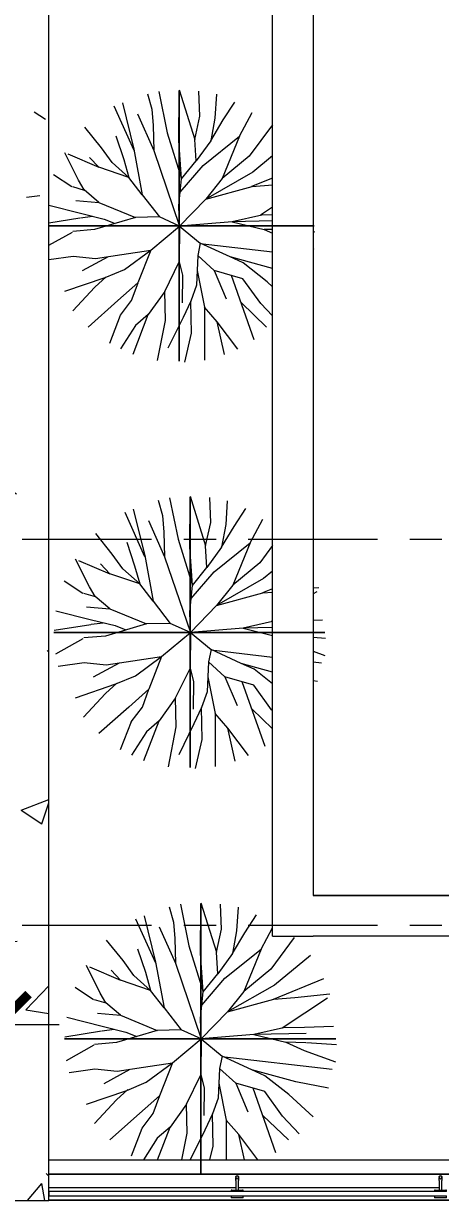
# Model space of a CAD drawing. Header units: millimetres. Extents: x -20144 to 117103, y -11426 to 48263.
# Drawn here: x 76700 to 78750, y 23597 to 29389 of the extents above; entities that cross this region are included whole.
import ezdxf

# ---------------------------------------------------------------- set-up
doc = ezdxf.new("R2010")
doc.units = ezdxf.units.MM
doc.linetypes.add('Grid Line', pattern=[22.225, 12.7, -3.175, 3.175, -3.175])
for name, color, linetype, lineweight in [('DIM', 1, 'Continuous', 5), ('HATCH-TUONG', 152, 'Continuous', 9), ('L-SITE', 91, 'Continuous', 5), ('NET THAY 1', 41, 'Continuous', 5), ('NET-CAT', 3, 'Continuous', 9), ('NET-THAY', 2, 'Continuous', 15), ('TRUC', 225, 'Continuous', 5)]:
    doc.layers.add(name, color=color, linetype=linetype, lineweight=lineweight)
doc.styles.add('TA1', font='arial.ttf')
doc.dimstyles.new('D_200_KTx2', dxfattribs={"dimtxt": 400, "dimasz": 300, "dimexe": 300, "dimexo": 300, "dimgap": 160, "dimtad": 1, "dimdec": 0, "dimzin": 9, "dimtxsty": 'TA1', "dimblk": 'ARCHTICK', "dimcen": 1, "dimdle": 300, "dimclrd": 256, "dimclre": 256, "dimclrt": 7, "dimadec": 0, "dimazin": 0, "dimtfac": 1, "dimtdec": 0, "dimtix": 1, "dimtmove": 1, "dimatfit": 3, "dimldrblk": 'ARCHTICK', "dimfxl": 1, "dimtolj": 1, "dimtzin": 0, "dimlwd": -1, "dimlwe": -1, "dimarcsym": 0})

# ---------------------------------------------------------------- blocks, each defined once
blk = doc.blocks.new('_ArchTick')
at = {"color": 0, "const_width": 0.15}
blk.add_lwpolyline([(-0.5, -0.5), (0.5, 0.5)], dxfattribs=at)
blk = doc.blocks.new('*D629')
at = {"layer": 'Defpoints', "color": 0, "transparency": 16777216}
for p in [(75425.7, 25305), (76575.4, 25305), (76575.4, 24462.8)]:
    blk.add_point(p, dxfattribs=at)
at = {"layer": 'DIM', "transparency": 16777216}
for p, q in [((75425.7, 25005), (75425.7, 24162.8)), ((76575.4, 25005), (76575.4, 24162.8)), ((75425.7, 24462.8), (75125.7, 24462.8)), ((75425.7, 24462.8), (76575.4, 24462.8)), ((76575.4, 24462.8), (76875.4, 24462.8))]:
    blk.add_line(p, q, dxfattribs=at)
at = {"layer": 'DIM', "transparency": 16777216, "xscale": 300, "yscale": 300, "zscale": 300}
blk.add_blockref('_ArchTick', (75425.7, 24462.8), dxfattribs=at)
at = {"layer": 'DIM', "transparency": 16777216, "xscale": 300, "yscale": 300, "zscale": 300, "rotation": 180}
blk.add_blockref('_ArchTick', (76575.4, 24462.8), dxfattribs=at)
at = {"layer": 'DIM', "color": 7, "transparency": 16777216, "insert": (76000.5, 24827), "char_height": 400, "attachment_point": 5, "style": 'TA1'}
blk.add_mtext('\\A1;1150', dxfattribs=at)
blk = doc.blocks.new('Railing - Railing-541580-MẶT BẰNG TẦNG 23')
at = {"layer": 'NET THAY 1'}
for p, q in [((22750.5, 23726.9), (5825.3, 23726.9)), ((5825.3, 23726.9), (22750.5, 23726.9)), ((6743.8, 23659.9), (5825.3, 23659.9)), ((7743.8, 23659.9), (6757.1, 23659.9)), ((5825.3, 23599.9), (22750.5, 23599.9))]:
    blk.add_line(p, q, dxfattribs=at)
blk = doc.blocks.new('Top Rail Type - Top Rail_Internal_-541583-MẶT BẰNG TẦNG 23')
at = {"layer": 'NET THAY 1'}
for p, q in [((6724.5, 23640.7), (5825.3, 23640.7)), ((5825.3, 23640.7), (5825.3, 23619.2)), ((7724.5, 23640.7), (6776.5, 23640.7)), ((5825.3, 23619.2), (6721.5, 23619.2)), ((6779.5, 23619.2), (7721.5, 23619.2))]:
    blk.add_line(p, q, dxfattribs=at)
blk = doc.blocks.new('ALB-RAILING 32 - ALB-BALUSTER-V86-MẶT BẰNG TẦNG 23')
at = {"layer": 'NET THAY 1'}
for p, q in [((-30, 101.1), (-30, 91.9)), ((-30, 101.1), (30, 101.1)), ((-29, 101.1), (-30, 101.1)), ((-30, 91.9), (-29, 91.9)), ((30, 91.9), (-30, 91.9)), ((-30, 70.4), (-30, 63.2)), ((-30, 70.4), (30, 70.4)), ((-29, 70.4), (-30, 70.4)), ((-30, 63.2), (-26, 63.2)), ((30, 63.2), (-30, 63.2)), ((-7, 63.2), (-7, 15)), ((7, 15), (7, 63.2)), ((26, 63.2), (30, 63.2)), ((30, 101.1), (29, 101.1)), ((29, 91.9), (30, 91.9)), ((30, 70.4), (29, 70.4)), ((30, 91.9), (30, 101.1)), ((30, 63.2), (30, 70.4))]:
    blk.add_line(p, q, dxfattribs=at)
at = {"layer": 'NET THAY 1', "flags": 128}
for points in [[(-7, 1.4), (-7, 1.7), (-7, 2), (-7, 2.3), (-7, 2.6), (-7, 3), (-7, 3.3), (-7, 3.7), (-7, 4.1), (-7, 4.5), (-7, 5), (-7, 5.4), (-7, 5.9), (-7, 6.4), (-7, 6.9), (-7, 7.4), (-7, 7.9), (-7, 8.5), (-7, 9), (-7, 9.6), (-7, 10.1), (-7, 10.7), (-7, 11.3), (-7, 11.9), (-7, 12.5), (-7, 13), (-7, 13.6), (-7, 14.2), (-7, 14.8), (-7, 15)], [(7, 0), (7, -0.3), (7, -0.6), (6.9, -0.8), (6.9, -1.1), (6.9, -1.4), (6.8, -1.7)], [(7, 15), (7, 14.4), (7, 13.8), (7, 13.2), (7, 12.6), (7, 12), (7, 11.4), (7, 10.9), (7, 10.3), (7, 9.7), (7, 9.2), (7, 8.6), (7, 8.1), (7, 7.5), (7, 7), (7, 6.5), (7, 6), (7, 5.6), (7, 5.1), (7, 4.7), (7, 4.2), (7, 3.8), (7, 3.4), (7, 3.1), (7, 2.7)], [(-3, -6.3), (-3.2, -6.2), (-3.5, -6.1), (-3.7, -5.9), (-4, -5.8), (-4.2, -5.6), (-4.4, -5.4), (-4.6, -5.3), (-4.8, -5.1), (-5, -4.9), (-5.2, -4.7), (-5.4, -4.5), (-5.6, -4.2), (-5.7, -4), (-5.9, -3.8), (-6, -3.5), (-6.2, -3.3), (-6.3, -3), (-6.4, -2.8), (-6.5, -2.5), (-6.6, -2.3), (-6.7, -2), (-6.8, -1.7), (-6.8, -1.5), (-6.9, -1.2)], [(0, -7), (-0.3, -7), (-0.6, -7), (-0.8, -6.9), (-1.1, -6.9), (-1.4, -6.9), (-1.7, -6.8)], [(6.6, -2.5), (6.4, -2.7), (6.3, -3), (6.2, -3.2), (6.1, -3.5), (5.9, -3.7), (5.8, -4), (5.6, -4.2), (5.4, -4.4), (5.3, -4.6), (5.1, -4.8), (4.9, -5), (4.7, -5.2), (4.5, -5.4), (4.2, -5.6), (4, -5.7), (3.8, -5.9), (3.5, -6), (3.3, -6.2), (3, -6.3), (2.8, -6.4), (2.5, -6.5), (2.3, -6.6), (2, -6.7), (1.7, -6.8), (1.5, -6.8), (1.2, -6.9), (0.9, -6.9), (0.6, -7), (0.4, -7), (0.1, -7), (0, -7)]]:
    blk.add_lwpolyline(points, dxfattribs=at)
at = {"layer": 'NET THAY 1'}
for start, end in [(90, 270), (270, 90)]:
    blk.add_arc((0, 0), 7, start, end, dxfattribs=at)
blk = doc.blocks.new('CAY XANH 1 - new block_dwg_110_植栽_中_高木 - 落葉1_φ4000_H5500-1445069-IDEA-4th Storey - Detail-V109-MẶT BẰNG TẦNG 23')
at = {"layer": 'L-SITE'}
for p, q in [((-667, 1111), (-958, 1760)), ((879, 1317), (625, 696)), ((1796, 880), (1057, 580)), ((-1850, 759), (-1578, 578)), ((-1570, 578), (-1398, 529)), ((1855, 599), (1188, 159)), ((-2000, 33), (-1462, 119)), ((-1453, 121), (-1278, 144)), ((-1975, -315), (-1571, -88)), ((1984, -88), (1545, -58)), ((1923, -449), (303, -262)), ((-1423, -653), (-1041, -445)), ((1097, -1672), (762, -724)), ((1278, -1483), (902, -1122)), ((-1024, -1718), (-864, -1308)), ((829, -1775), (552, -1405))]:
    blk.add_line(p, q, dxfattribs=at)
at = {"layer": 'L-SITE', "flags": 128}
for points in [[(-472, 1941), (-408, 1715), (-389, 1474), (-379, 1110)], [(-306, 1976), (-181, 1368), (30, 691), (242, 956)], [(-5, 2000), (224, 1272), (298, 1613), (285, 1980)], [(541, 1934), (518, 1586), (459, 1252), (641, 1557), (813, 1820)], [(-838, 1808), (-670, 1129), (-546, 458), (-743, 713), (-989, 932), (-1147, 1149), (-1389, 1451)], [(-615, 1645), (-379, 1110), (0, 0), (-295, 133)], [(1939, 182), (1516, 167), (1206, 162), (773, 64), (0, 0), (-10, 303), (30, 691), (-10, 1257), (-10, 1592)], [(10, 497), (348, 890), (879, 1317), (1048, 1633)], [(1364, 1487), (1021, 1024), (625, 696), (384, 396), (0, 0), (305, -251), (268, -432)], [(-934, 1324), (-819, 978), (-743, 713), (-1182, 862)], [(459, 1252), (242, 956), (224, 1272)], [(1602, 1227), (1074, 790), (384, 396), (1064, 582), (1374, 607), (1887, 662)], [(-1522, 376), (-1182, 348), (-1399, 530), (-1482, 672), (-1685, 1077)], [(-1640, 1059), (-1182, 862), (-1319, 1008)], [(-1182, 348), (-645, 125), (-1245, -52), (-1564, -80)], [(-546, 458), (-295, 133), (-645, 125)], [(-1974, 319), (-1451, 187), (-1104, 101), (-945, 37)], [(-1683, -957), (-1092, -755), (-807, -637), (-423, -352), (0, 0), (-5, -527)], [(1538, 78), (773, 64), (1241, -50)], [(1534, -57), (1241, -50), (1512, -168), (1971, -338)], [(1865, -721), (1389, -632), (743, -453), (305, -251)], [(-1938, -494), (-1560, -440), (-1235, -475), (-846, -416), (-423, -352), (-610, -834), (-905, -1095), (-1342, -1483)], [(508, -651), (268, -432), (248, -870), (165, -1101)], [(1640, -1145), (1284, -817), (935, -541), (743, -453)], [(-217, -960), (-5, -527), (44, -720), (39, -1126)], [(258, -651), (365, -1191), (365, -1775)], [(1438, -1391), (1191, -1135), (931, -773), (508, -651), (685, -1070)], [(-1567, -1243), (-1244, -895), (-1077, -745)], [(-867, -1310), (-703, -1095), (-608, -832)], [(-283, -1775), (-207, -1385), (-217, -960), (-458, -1297)], [(128, -1775), (175, -1573), (165, -1101), (52, -1342), (-160, -1775)], [(634, -1775), (552, -1405), (365, -1191)], [(-642, -1775), (-458, -1297), (-645, -1459), (-848, -1775)]]:
    blk.add_lwpolyline(points, dxfattribs=at)
blk = doc.blocks.new('CAY XANH 1 - new block_dwg-V110-MẶT BẰNG TẦNG 23')
at = {"xscale": 0.5, "yscale": 0.5, "zscale": 0.5}
blk.add_blockref('CAY XANH 1 - new block_dwg_110_植栽_中_高木 - 落葉1_φ4000_H5500-1445069-IDEA-4th Storey - Detail-V109-MẶT BẰNG TẦNG 23', (-494873.7, 495980.5), dxfattribs=at)
blk = doc.blocks.new('CAY XANH 1 - CAY XANH_dwg-714093-MẶT BẰNG TẦNG 23')
at = {"layer": 'L-SITE'}
for p, q in [((28746.5, 0), (28733, 0)), ((28788.3, 0), (28770.7, 0)), ((28931.4, 0), (28921.9, 0)), ((29155.3, 0), (29164.1, 0))]:
    blk.add_line(p, q, dxfattribs=at)
at = {"layer": 'L-SITE', "flags": 128}
for points in [[(28694.1, 0), (28684.6, 0), (28661.3, 0), (28659.4, 0), (28644, 0), (28634.5, 0), (28611.2, 0), (28603.7, 0), (28594.2, 0), (28603.7, 0), (28609.6, 0), (28592.2, 0), (28570.9, 0), (28578.4, 0), (28603.7, 0), (28662, 0), (28642.6, 0), (28600.1, 0), (28579.1, 0), (28609.9, 0), (28604, 0), (28575.2, 0), (28563.7, 0), (28584.7, 0), (28609.9, 0), (28613.8, 0), (28600.1, 0), (28611.8, 0), (28638.7, 0), (28677.6, 0), (28708.4, 0), (28713.9, 0), (28725.7, 0), (28715.9, 0), (28712.3, 0), (28702.5, 0), (28691, 0), (28706.4, 0), (28731.3, 0), (28735.2, 0), (28750.6, 0), (28756.5, 0), (28781.4, 0), (28806.3, 0), (28821.7, 0), (28833.5, 0), (28837.1, 0), (28862.3, 0), (28883.3, 0), (28898.7, 0), (28916, 0), (28931.4, 0)], [(28647.5, 0), (28660.7, 0), (28678.3, 0), (28673.9, 0), (28669.5, 0), (28647.5, 0)], [(29039.2, 0), (29014.3, 0), (28989.4, 0), (28974, 0), (28975.7, 0), (28958.6, 0), (28943.2, 0), (28925.9, 0), (28918, 0), (28931.4, 0), (28920, 0), (28895.1, 0), (28877.7, 0), (28821.5, 0), (28814, 0), (28794.6, 0), (28769.7, 0), (28707.5, 0), (28715.4, 0), (28722.9, 0), (28717.3, 0), (28707.5, 0), (28702, 0), (28694.1, 0)], [(28752.4, 0), (28737, 0), (28715.7, 0)], [(28715.7, 0), (28725.2, 0), (28721.6, 0), (28735, 0), (28740.6, 0), (28746.5, 0), (28765.8, 0), (28752.4, 0)], [(28733, 0), (28738.9, 0), (28756, 0), (28765.8, 0), (28771.4, 0), (28775.3, 0), (28781.2, 0), (28788.7, 0), (28792.7, 0), (28732.7, 0)], [(28732.7, 0), (28740.3, 0), (28815.9, 0), (28825.4, 0), (28881.6, 0), (28895.1, 0), (28898.7, 0), (28889.2, 0), (28895.1, 0), (28904.6, 0), (28921.9, 0), (28927.8, 0)], [(28763.8, 0), (28748.4, 0), (28746.5, 0)], [(28785.1, 0), (28788.7, 0), (28790.7, 0), (28785.1, 0), (28763.8, 0)], [(28770.7, 0), (28768.5, 0), (28779.5, 0), (28788.3, 0)], [(28817.6, 0), (28796.6, 0), (28785.1, 0)], [(28921.9, 0), (28908.5, 0), (28910.5, 0), (28893.1, 0), (28898.7, 0), (28893.1, 0), (28867.9, 0), (28812, 0)], [(28812, 0), (28823.5, 0), (28817.6, 0)], [(28927.8, 0), (28939.3, 0), (28941.3, 0), (28946.8, 0), (28956.7, 0), (28933.4, 0), (28921.9, 0), (28931.4, 0), (28946.8, 0), (28962.2, 0), (28970.1, 0), (28981.6, 0), (28995, 0)], [(29091.3, 0), (29110.6, 0), (29116.2, 0), (29106.7, 0), (29089.3, 0), (29081.8, 0), (29072, 0), (29058.5, 0), (29037.2, 0), (29033.6, 0), (29018.2, 0), (29008.4, 0), (29002.8, 0), (28997, 0), (28983.5, 0), (28966.2, 0), (28958.6, 0), (28956.7, 0), (28939.3, 0), (28921.9, 0)], [(28921.9, 0), (28931.4, 0), (28933.4, 0), (28943.2, 0), (28956.7, 0), (28954.7, 0), (28958.6, 0), (28975.7, 0), (28981.6, 0), (28987.5, 0), (29004.8, 0), (29037.2, 0), (29047.1, 0), (29053, 0), (29041.2, 0), (29043.1, 0), (29051, 0), (29068.4, 0)], [(28995, 0), (29010.4, 0), (29025.8, 0), (29020.2, 0), (29006.5, 0)], [(29006.5, 0), (29025.8, 0), (29029.7, 0), (29018.2, 0), (29025.8, 0), (29045.1, 0), (29053, 0), (29062.5, 0), (29070, 0), (29083.8, 0), (29108.7, 0), (29114.5, 0)], [(29312.7, 0), (29293.4, 0), (29302.9, 0), (29316.3, 0), (29320.3, 0), (29302.9, 0), (29285.5, 0), (29262.6, 0), (29270.1, 0), (29304.9, 0), (29312.7, 0), (29304.9, 0), (29297.3, 0), (29281.9, 0), (29327.3, 0), (29348.6, 0), (29330.1, 0), (29343.5, 0), (29390.9, 0), (29381.4, 0), (29362, 0), (29366, 0), (29373.5, 0), (29352.5, 0), (29344.7, 0), (29331.2, 0), (29311.9, 0), (29298.5, 0), (29229.9, 0), (29212.5, 0), (29205, 0), (29176.1, 0), (29168.3, 0), (29150.9, 0), (29145.3, 0), (29160.7, 0), (29174.2, 0), (29170.2, 0), (29152.9, 0), (29145.3, 0), (29102.8, 0), (29106.7, 0), (29070, 0), (29043.1, 0), (29037.2, 0)], [(29037.2, 0), (29058.5, 0), (29072, 0), (29087.4, 0), (29099.2, 0), (29089.3, 0), (29075.9, 0), (29068.4, 0), (29104.7, 0), (29116.2, 0)], [(29116.2, 0), (29091.3, 0), (29083.8, 0), (29070, 0), (29049, 0), (29039.2, 0)], [(29068.4, 0), (29056.6, 0), (29060.5, 0), (29112.3, 0), (29147, 0), (29158.4, 0), (29135.5, 0), (29131.6, 0), (29147, 0), (29162.4, 0), (29169.9, 0), (29187.3, 0), (29195.1, 0), (29222, 0), (29233.5, 0), (29256.7, 0), (29210.9, 0), (29220.4, 0), (29208.6, 0), (29224, 0), (29237.7, 0), (29247.2, 0), (29260.6, 0), (29268.5, 0), (29283.9, 0), (29299.3, 0), (29312.7, 0)], [(29114.5, 0), (29100.8, 0), (29091.3, 0)], [(29160.7, 0), (29147, 0), (29133.5, 0), (29139.4, 0), (29162.4, 0), (29170.2, 0), (29154.8, 0)], [(29164.1, 0), (29172.9, 0), (29179.5, 0), (29192.7, 0), (29186.1, 0), (29150.9, 0), (29144.3, 0), (29137.8, 0), (29144.3, 0), (29155.3, 0)], [(29154.8, 0), (29162.4, 0), (29181.7, 0), (29191.5, 0), (29185.6, 0), (29212.5, 0), (29224, 0), (29205, 0), (29199.1, 0), (29177.8, 0), (29179.7, 0)], [(29179.7, 0), (29174.2, 0), (29160.7, 0)], [(29221.3, 0), (29199.3, 0), (29186.1, 0), (29199.3, 0)], [(29199.3, 0), (29210.3, 0), (29230.1, 0), (29241.1, 0), (29283.4, 0), (29301, 0), (29296.6, 0), (29238.9, 0), (29241.1, 0), (29225.7, 0), (29221.3, 0)]]:
    blk.add_lwpolyline(points, dxfattribs=at)
for points in [[(28645.7, 0), (28641.3, 0), (28706.9, 0), (28676.5, 0), (28672.1, 0), (28685.3, 0), (28676.5, 0)], [(28690.8, 0), (28669.5, 0), (28662, 0), (28675.4, 0), (28681, 0), (28698.3, 0), (28700.3, 0)], [(28737.7, 0), (28750.9, 0), (28759.7, 0), (28755.3, 0), (28737.7, 0), (28711.3, 0), (28700.3, 0), (28698.1, 0), (28715.7, 0), (28717.9, 0), (28722.3, 0), (28739.9, 0)], [(28785.9, 0), (28783.7, 0), (28768.3, 0), (28757.3, 0), (28752.9, 0), (28748.5, 0), (28768.3, 0), (28777.1, 0)], [(28904.6, 0), (28915.6, 0), (28871.6, 0), (28805.9, 0), (28810.3, 0), (28803.7, 0), (28873.8, 0), (28882.6, 0)], [(28871.6, 0), (28858.4, 0), (28851.8, 0), (28862.8, 0)], [(28898, 0), (28909, 0), (28928.8, 0), (28931, 0), (28935.4, 0), (28942, 0), (28931, 0), (28909, 0), (28880.4, 0)], [(28926.6, 0), (28942, 0), (28957.4, 0), (28950.8, 0), (28975, 0), (28957.4, 0), (28948.6, 0), (28915.6, 0)], [(28970.6, 0), (28975, 0), (28957.4, 0), (28942, 0), (28955.2, 0), (28950.8, 0)], [(29036.6, 0), (29043.2, 0), (29045.4, 0), (29025.6, 0), (29023.4, 0)], [(29118, 0), (29115.8, 0), (29135.6, 0), (29140, 0), (29129, 0)], [(29157.5, 0), (29161.9, 0), (29190.5, 0), (29194.9, 0), (29192.7, 0), (29205.9, 0), (29225.7, 0), (29219.1, 0), (29205.9, 0), (29203.7, 0), (29192.7, 0), (29164.1, 0)], [(29287, 0), (29239.4, 0), (29231.8, 0), (29294.6, 0), (29300.5, 0), (29319.8, 0), (29304.4, 0)]]:
    blk.add_lwpolyline(points, close=True, dxfattribs=at)
blk = doc.blocks.new('CAY XANH 1 - CAY XANH_dwg-714092-MẶT BẰNG TẦNG 23')
at = {"layer": 'L-SITE'}
for p, q in [((0, -28746.5), (0, -28733)), ((0, -28788.3), (0, -28770.7)), ((0, -28931.4), (0, -28921.9)), ((0, -29155.3), (0, -29164.1))]:
    blk.add_line(p, q, dxfattribs=at)
at = {"layer": 'L-SITE', "flags": 128}
for points in [[(0, -28694.1), (0, -28684.6), (0, -28661.3), (0, -28659.4), (0, -28644), (0, -28634.5), (0, -28611.2), (0, -28603.7), (0, -28594.2), (0, -28603.7), (0, -28609.6), (0, -28592.2), (0, -28570.9), (0, -28578.4), (0, -28603.7), (0, -28662), (0, -28642.6), (0, -28600.1), (0, -28579.1), (0, -28609.9), (0, -28604), (0, -28575.2), (0, -28563.7), (0, -28584.7), (0, -28609.9), (0, -28613.8), (0, -28600.1), (0, -28611.8), (0, -28638.7), (0, -28677.6), (0, -28708.4), (0, -28713.9), (0, -28725.7), (0, -28715.9), (0, -28712.3), (0, -28702.5), (0, -28691), (0, -28706.4), (0, -28731.3), (0, -28735.2), (0, -28750.6), (0, -28756.5), (0, -28781.4), (0, -28806.3), (0, -28821.7), (0, -28833.5), (0, -28837.1), (0, -28862.3), (0, -28883.3), (0, -28898.7), (0, -28916), (0, -28931.4)], [(0, -28647.5), (0, -28660.7), (0, -28678.3), (0, -28673.9), (0, -28669.5), (0, -28647.5)], [(0, -29039.2), (0, -29014.3), (0, -28989.4), (0, -28974), (0, -28975.7), (0, -28958.6), (0, -28943.2), (0, -28925.9), (0, -28918), (0, -28931.4), (0, -28920), (0, -28895.1), (0, -28877.7), (0, -28821.5), (0, -28814), (0, -28794.6), (0, -28769.7), (0, -28707.5), (0, -28715.4), (0, -28722.9), (0, -28717.3), (0, -28707.5), (0, -28702), (0, -28694.1)], [(0, -28752.4), (0, -28737), (0, -28715.7)], [(0, -28715.7), (0, -28725.2), (0, -28721.6), (0, -28735), (0, -28740.6), (0, -28746.5), (0, -28765.8), (0, -28752.4)], [(0, -28733), (0, -28738.9), (0, -28756), (0, -28765.8), (0, -28771.4), (0, -28775.3), (0, -28781.2), (0, -28788.7), (0, -28792.7), (0, -28732.7)], [(0, -28732.7), (0, -28740.3), (0, -28815.9), (0, -28825.4), (0, -28881.6), (0, -28895.1), (0, -28898.7), (0, -28889.2), (0, -28895.1), (0, -28904.6), (0, -28921.9), (0, -28927.8)], [(0, -28763.8), (0, -28748.4), (0, -28746.5)], [(0, -28785.1), (0, -28788.7), (0, -28790.7), (0, -28785.1), (0, -28763.8)], [(0, -28770.7), (0, -28768.5), (0, -28779.5), (0, -28788.3)], [(0, -28817.6), (0, -28796.6), (0, -28785.1)], [(0, -28921.9), (0, -28908.5), (0, -28910.5), (0, -28893.1), (0, -28898.7), (0, -28893.1), (0, -28867.9), (0, -28812)], [(0, -28812), (0, -28823.5), (0, -28817.6)], [(0, -28927.8), (0, -28939.3), (0, -28941.3), (0, -28946.8), (0, -28956.7), (0, -28933.4), (0, -28921.9), (0, -28931.4), (0, -28946.8), (0, -28962.2), (0, -28970.1), (0, -28981.6), (0, -28995)], [(0, -29091.3), (0, -29110.6), (0, -29116.2), (0, -29106.7), (0, -29089.3), (0, -29081.8), (0, -29072), (0, -29058.5), (0, -29037.2), (0, -29033.6), (0, -29018.2), (0, -29008.4), (0, -29002.8), (0, -28997), (0, -28983.5), (0, -28966.2), (0, -28958.6), (0, -28956.7), (0, -28939.3), (0, -28921.9)], [(0, -28921.9), (0, -28931.4), (0, -28933.4), (0, -28943.2), (0, -28956.7), (0, -28954.7), (0, -28958.6), (0, -28975.7), (0, -28981.6), (0, -28987.5), (0, -29004.8), (0, -29037.2), (0, -29047.1), (0, -29053), (0, -29041.2), (0, -29043.1), (0, -29051), (0, -29068.4)], [(0, -28995), (0, -29010.4), (0, -29025.8), (0, -29020.2), (0, -29006.5)], [(0, -29006.5), (0, -29025.8), (0, -29029.7), (0, -29018.2), (0, -29025.8), (0, -29045.1), (0, -29053), (0, -29062.5), (0, -29070), (0, -29083.8), (0, -29108.7), (0, -29114.5)], [(0, -29312.7), (0, -29293.4), (0, -29302.9), (0, -29316.3), (0, -29320.3), (0, -29302.9), (0, -29285.5), (0, -29262.6), (0, -29270.1), (0, -29304.9), (0, -29312.7), (0, -29304.9), (0, -29297.3), (0, -29281.9), (0, -29327.3), (0, -29348.6), (0, -29330.1), (0, -29343.5), (0, -29390.9), (0, -29381.4), (0, -29362), (0, -29366), (0, -29373.5), (0, -29352.5), (0, -29344.7), (0, -29331.2), (0, -29311.9), (0, -29298.5), (0, -29229.9), (0, -29212.5), (0, -29205), (0, -29176.1), (0, -29168.3), (0, -29150.9), (0, -29145.3), (0, -29160.7), (0, -29174.2), (0, -29170.2), (0, -29152.9), (0, -29145.3), (0, -29102.8), (0, -29106.7), (0, -29070), (0, -29043.1), (0, -29037.2)], [(0, -29037.2), (0, -29058.5), (0, -29072), (0, -29087.4), (0, -29099.2), (0, -29089.3), (0, -29075.9), (0, -29068.4), (0, -29104.7), (0, -29116.2)], [(0, -29116.2), (0, -29091.3), (0, -29083.8), (0, -29070), (0, -29049), (0, -29039.2)], [(0, -29068.4), (0, -29056.6), (0, -29060.5), (0, -29112.3), (0, -29147), (0, -29158.4), (0, -29135.5), (0, -29131.6), (0, -29147), (0, -29162.4), (0, -29169.9), (0, -29187.3), (0, -29195.1), (0, -29222), (0, -29233.5), (0, -29256.7), (0, -29210.9), (0, -29220.4), (0, -29208.6), (0, -29224), (0, -29237.7), (0, -29247.2), (0, -29260.6), (0, -29268.5), (0, -29283.9), (0, -29299.3), (0, -29312.7)], [(0, -29114.5), (0, -29100.8), (0, -29091.3)], [(0, -29160.7), (0, -29147), (0, -29133.5), (0, -29139.4), (0, -29162.4), (0, -29170.2), (0, -29154.8)], [(0, -29164.1), (0, -29172.9), (0, -29179.5), (0, -29192.7), (0, -29186.1), (0, -29150.9), (0, -29144.3), (0, -29137.8), (0, -29144.3), (0, -29155.3)], [(0, -29154.8), (0, -29162.4), (0, -29181.7), (0, -29191.5), (0, -29185.6), (0, -29212.5), (0, -29224), (0, -29205), (0, -29199.1), (0, -29177.8), (0, -29179.7)], [(0, -29179.7), (0, -29174.2), (0, -29160.7)], [(0, -29221.3), (0, -29199.3), (0, -29186.1), (0, -29199.3)], [(0, -29199.3), (0, -29210.3), (0, -29230.1), (0, -29241.1), (0, -29283.4), (0, -29301), (0, -29296.6), (0, -29238.9), (0, -29241.1), (0, -29225.7), (0, -29221.3)]]:
    blk.add_lwpolyline(points, dxfattribs=at)
for points in [[(0, -28645.7), (0, -28641.3), (0, -28706.9), (0, -28676.5), (0, -28672.1), (0, -28685.3), (0, -28676.5)], [(0, -28690.8), (0, -28669.5), (0, -28662), (0, -28675.4), (0, -28681), (0, -28698.3), (0, -28700.3)], [(0, -28737.7), (0, -28750.9), (0, -28759.7), (0, -28755.3), (0, -28737.7), (0, -28711.3), (0, -28700.3), (0, -28698.1), (0, -28715.7), (0, -28717.9), (0, -28722.3), (0, -28739.9)], [(0, -28785.9), (0, -28783.7), (0, -28768.3), (0, -28757.3), (0, -28752.9), (0, -28748.5), (0, -28768.3), (0, -28777.1)], [(0, -28904.6), (0, -28915.6), (0, -28871.6), (0, -28805.9), (0, -28810.3), (0, -28803.7), (0, -28873.8), (0, -28882.6)], [(0, -28871.6), (0, -28858.4), (0, -28851.8), (0, -28862.8)], [(0, -28898), (0, -28909), (0, -28928.8), (0, -28931), (0, -28935.4), (0, -28942), (0, -28931), (0, -28909), (0, -28880.4)], [(0, -28926.6), (0, -28942), (0, -28957.4), (0, -28950.8), (0, -28975), (0, -28957.4), (0, -28948.6), (0, -28915.6)], [(0, -28970.6), (0, -28975), (0, -28957.4), (0, -28942), (0, -28955.2), (0, -28950.8)], [(0, -29036.6), (0, -29043.2), (0, -29045.4), (0, -29025.6), (0, -29023.4)], [(0, -29118), (0, -29115.8), (0, -29135.6), (0, -29140), (0, -29129)], [(0, -29157.5), (0, -29161.9), (0, -29190.5), (0, -29194.9), (0, -29192.7), (0, -29205.9), (0, -29225.7), (0, -29219.1), (0, -29205.9), (0, -29203.7), (0, -29192.7), (0, -29164.1)], [(0, -29287), (0, -29239.4), (0, -29231.8), (0, -29294.6), (0, -29300.5), (0, -29319.8), (0, -29304.4)]]:
    blk.add_lwpolyline(points, close=True, dxfattribs=at)
blk = doc.blocks.new('CAY XANH 1 - CAY XANH 1-V111-MẶT BẰNG TẦNG 23')
for name, p, xscale, yscale, zscale in [('CAY XANH 1 - new block_dwg-V110-MẶT BẰNG TẦNG 23', (331762.8, -332503.6), 0.6703958691910499, 0.6703958691910499, 0.6703958691910499), ('CAY XANH 1 - CAY XANH_dwg-714092-MẶT BẰNG TẦNG 23', (0, 46610), 1.608504446305672, 1.608504446305672, 1.608504446305672), ('CAY XANH 1 - CAY XANH_dwg-714093-MẶT BẰNG TẦNG 23', (-46720.7, 0), 1.612196637345681, 1.612196637345681, 1.612196637345681)]:
    blk.add_blockref(name, p, dxfattribs=dict(xscale=xscale, yscale=yscale, zscale=zscale))
blk = doc.blocks.new('CAY XANH 1 - new block_dwg_110_植栽_中_高木 - 落葉1_φ4000_H5500-1445069-IDEA-4th Storey - Detail-V112-MẶT BẰNG TẦNG 23')
at = {"layer": 'L-SITE'}
for p, q in [((-667, 1111), (-958, 1760)), ((879, 1317), (625, 696)), ((-1850, 759), (-1578, 578)), ((1366, 705), (1057, 580)), ((-1570, 578), (-1398, 529)), ((1366, 277), (1188, 159)), ((-1915, 46), (-1462, 119)), ((-1453, 121), (-1278, 144)), ((-1915, -282), (-1571, -88)), ((1984, -88), (1963, -86)), ((1366, -385), (303, -262)), ((1963, -335), (1971, -338)), ((-1423, -653), (-1041, -445)), ((1097, -1672), (762, -724)), ((1278, -1483), (902, -1122)), ((-1024, -1718), (-864, -1308)), ((855, -1808), (552, -1405))]:
    blk.add_line(p, q, dxfattribs=at)
at = {"layer": 'L-SITE', "flags": 128}
for points in [[(-472, 1941), (-408, 1715), (-389, 1474), (-379, 1110)], [(-306, 1976), (-181, 1368), (30, 691), (242, 956)], [(-5, 2000), (224, 1272), (298, 1613), (285, 1980)], [(541, 1934), (518, 1586), (459, 1252), (641, 1557), (813, 1820)], [(-838, 1808), (-670, 1129), (-546, 458), (-743, 713), (-989, 932), (-1147, 1149), (-1389, 1451)], [(-615, 1645), (-379, 1110), (0, 0), (-295, 133)], [(1366, 165), (1206, 162), (773, 64), (0, 0), (-10, 303), (30, 691), (-10, 1257), (-10, 1592)], [(10, 497), (348, 890), (879, 1317), (1065, 1665)], [(1364, 1487), (1021, 1024), (625, 696), (384, 396), (0, 0), (305, -251), (268, -432)], [(-934, 1324), (-819, 978), (-743, 713), (-1182, 862)], [(459, 1252), (242, 956), (224, 1272)], [(-1522, 376), (-1182, 348), (-1399, 530), (-1482, 672), (-1685, 1077)], [(-1640, 1059), (-1182, 862), (-1319, 1008)], [(1366, 1032), (1074, 790), (384, 396), (1064, 582), (1366, 606)], [(-1182, 348), (-645, 125), (-1245, -52), (-1564, -80)], [(-546, 458), (-295, 133), (-645, 125)], [(-1915, 304), (-1451, 187), (-1104, 101), (-945, 37)], [(-1683, -957), (-1092, -755), (-807, -637), (-423, -352), (0, 0), (-5, -527)], [(1366, 75), (773, 64), (1241, -50)], [(1366, -53), (1241, -50), (1366, -104)], [(1366, -625), (743, -453), (305, -251)], [(-1915, -490), (-1560, -440), (-1235, -475), (-846, -416), (-423, -352), (-610, -834), (-905, -1095), (-1342, -1483)], [(508, -651), (268, -432), (248, -870), (165, -1101)], [(1366, -893), (1284, -817), (935, -541), (743, -453)], [(-217, -960), (-5, -527), (44, -720), (39, -1126)], [(258, -651), (365, -1191), (365, -1967)], [(1366, -1317), (1191, -1135), (931, -773), (508, -651), (685, -1070)], [(-1567, -1243), (-1244, -895), (-1077, -745)], [(-867, -1310), (-703, -1095), (-608, -832)], [(-321, -1974), (-207, -1385), (-217, -960), (-458, -1297)], [(76, -1999), (175, -1573), (165, -1101), (52, -1342), (-170, -1795)], [(659, -1888), (552, -1405), (365, -1191)], [(-682, -1880), (-458, -1297), (-645, -1459), (-866, -1803)]]:
    blk.add_lwpolyline(points, dxfattribs=at)
blk = doc.blocks.new('CAY XANH 1 - new block_dwg-V113-MẶT BẰNG TẦNG 23')
at = {"xscale": 0.5, "yscale": 0.5, "zscale": 0.5}
blk.add_blockref('CAY XANH 1 - new block_dwg_110_植栽_中_高木 - 落葉1_φ4000_H5500-1445069-IDEA-4th Storey - Detail-V112-MẶT BẰNG TẦNG 23', (-494873.7, 495980.5), dxfattribs=at)
blk = doc.blocks.new('CAY XANH 1 - CAY XANH_dwg-V114-MẶT BẰNG TẦNG 23')
at = {"layer": 'L-SITE'}
for p, q in [((28746.5, 0), (28733, 0)), ((28788.3, 0), (28770.7, 0)), ((28931.4, 0), (28921.9, 0)), ((29155.3, 0), (29164.1, 0))]:
    blk.add_line(p, q, dxfattribs=at)
at = {"layer": 'L-SITE', "flags": 128}
for points in [[(28694.1, 0), (28684.6, 0), (28661.3, 0), (28659.4, 0), (28644, 0), (28634.5, 0), (28611.2, 0), (28603.7, 0), (28594.2, 0), (28603.7, 0), (28609.6, 0), (28592.2, 0), (28582.2, 0)], [(28582.2, 0), (28603.7, 0), (28662, 0), (28642.6, 0), (28600.1, 0), (28582.2, 0)], [(28582.2, 0), (28609.9, 0), (28604, 0), (28582.2, 0)], [(28582.2, 0), (28584.7, 0), (28609.9, 0), (28613.8, 0), (28600.1, 0), (28611.8, 0), (28638.7, 0), (28677.6, 0), (28708.4, 0), (28713.9, 0), (28725.7, 0), (28715.9, 0), (28712.3, 0), (28702.5, 0), (28691, 0), (28706.4, 0), (28731.3, 0), (28735.2, 0), (28750.6, 0), (28756.5, 0), (28781.4, 0), (28806.3, 0), (28821.7, 0), (28833.5, 0), (28837.1, 0), (28862.3, 0), (28883.3, 0), (28898.7, 0), (28916, 0), (28931.4, 0)], [(28647.5, 0), (28660.7, 0), (28678.3, 0), (28673.9, 0), (28669.5, 0), (28647.5, 0)], [(29039.2, 0), (29014.3, 0), (28989.4, 0), (28974, 0), (28975.7, 0), (28958.6, 0), (28943.2, 0), (28925.9, 0), (28918, 0), (28931.4, 0), (28920, 0), (28895.1, 0), (28877.7, 0), (28821.5, 0), (28814, 0), (28794.6, 0), (28769.7, 0), (28707.5, 0), (28715.4, 0), (28722.9, 0), (28717.3, 0), (28707.5, 0), (28702, 0), (28694.1, 0)], [(28752.4, 0), (28737, 0), (28715.7, 0)], [(28715.7, 0), (28725.2, 0), (28721.6, 0), (28735, 0), (28740.6, 0), (28746.5, 0), (28765.8, 0), (28752.4, 0)], [(28733, 0), (28738.9, 0), (28756, 0), (28765.8, 0), (28771.4, 0), (28775.3, 0), (28781.2, 0), (28788.7, 0), (28792.7, 0), (28732.7, 0)], [(28732.7, 0), (28740.3, 0), (28815.9, 0), (28825.4, 0), (28881.6, 0), (28895.1, 0), (28898.7, 0), (28889.2, 0), (28895.1, 0), (28904.6, 0), (28921.9, 0), (28927.8, 0)], [(28763.8, 0), (28748.4, 0), (28746.5, 0)], [(28785.1, 0), (28788.7, 0), (28790.7, 0), (28785.1, 0), (28763.8, 0)], [(28770.7, 0), (28768.5, 0), (28779.5, 0), (28788.3, 0)], [(28817.6, 0), (28796.6, 0), (28785.1, 0)], [(28921.9, 0), (28908.5, 0), (28910.5, 0), (28893.1, 0), (28898.7, 0), (28893.1, 0), (28867.9, 0), (28812, 0)], [(28812, 0), (28823.5, 0), (28817.6, 0)], [(28927.8, 0), (28939.3, 0), (28941.3, 0), (28946.8, 0), (28956.7, 0), (28933.4, 0), (28921.9, 0), (28931.4, 0), (28946.8, 0), (28962.2, 0), (28970.1, 0), (28981.6, 0), (28995, 0)], [(29091.3, 0), (29110.6, 0), (29116.2, 0), (29106.7, 0), (29089.3, 0), (29081.8, 0), (29072, 0), (29058.5, 0), (29037.2, 0), (29033.6, 0), (29018.2, 0), (29008.4, 0), (29002.8, 0), (28997, 0), (28983.5, 0), (28966.2, 0), (28958.6, 0), (28956.7, 0), (28939.3, 0), (28921.9, 0)], [(28921.9, 0), (28931.4, 0), (28933.4, 0), (28943.2, 0), (28956.7, 0), (28954.7, 0), (28958.6, 0), (28975.7, 0), (28981.6, 0), (28987.5, 0), (29004.8, 0), (29037.2, 0), (29047.1, 0), (29053, 0), (29041.2, 0), (29043.1, 0), (29051, 0), (29068.4, 0)], [(28995, 0), (29010.4, 0), (29025.8, 0), (29020.2, 0), (29006.5, 0)], [(29006.5, 0), (29025.8, 0), (29029.7, 0), (29018.2, 0), (29025.8, 0), (29045.1, 0), (29053, 0), (29062.5, 0), (29070, 0), (29083.8, 0), (29108.7, 0), (29114.5, 0)], [(29312.7, 0), (29293.4, 0), (29302.9, 0), (29316.3, 0), (29320.3, 0), (29302.9, 0), (29285.5, 0), (29262.6, 0), (29270.1, 0), (29304.9, 0), (29312.7, 0), (29304.9, 0), (29297.3, 0), (29281.9, 0), (29327.3, 0), (29348.6, 0), (29330.1, 0), (29343.5, 0), (29390.9, 0), (29381.4, 0), (29362, 0), (29366, 0), (29373.5, 0), (29352.5, 0), (29344.7, 0), (29331.2, 0), (29311.9, 0), (29298.5, 0), (29229.9, 0), (29212.5, 0), (29205, 0), (29176.1, 0), (29168.3, 0), (29150.9, 0), (29145.3, 0), (29160.7, 0), (29174.2, 0), (29170.2, 0), (29152.9, 0), (29145.3, 0), (29102.8, 0), (29106.7, 0), (29070, 0), (29043.1, 0), (29037.2, 0)], [(29037.2, 0), (29058.5, 0), (29072, 0), (29087.4, 0), (29099.2, 0), (29089.3, 0), (29075.9, 0), (29068.4, 0), (29104.7, 0), (29116.2, 0)], [(29116.2, 0), (29091.3, 0), (29083.8, 0), (29070, 0), (29049, 0), (29039.2, 0)], [(29068.4, 0), (29056.6, 0), (29060.5, 0), (29112.3, 0), (29147, 0), (29158.4, 0), (29135.5, 0), (29131.6, 0), (29147, 0), (29162.4, 0), (29169.9, 0), (29187.3, 0), (29195.1, 0), (29222, 0), (29233.5, 0), (29256.7, 0), (29210.9, 0), (29220.4, 0), (29208.6, 0), (29224, 0), (29237.7, 0), (29247.2, 0), (29260.6, 0), (29268.5, 0), (29283.9, 0), (29299.3, 0), (29312.7, 0)], [(29114.5, 0), (29100.8, 0), (29091.3, 0)], [(29160.7, 0), (29147, 0), (29133.5, 0), (29139.4, 0), (29162.4, 0), (29170.2, 0), (29154.8, 0)], [(29164.1, 0), (29172.9, 0), (29179.5, 0), (29192.7, 0), (29186.1, 0), (29150.9, 0), (29144.3, 0), (29137.8, 0), (29144.3, 0), (29155.3, 0)], [(29154.8, 0), (29162.4, 0), (29181.7, 0), (29191.5, 0), (29185.6, 0), (29212.5, 0), (29224, 0), (29205, 0), (29199.1, 0), (29177.8, 0), (29179.7, 0)], [(29179.7, 0), (29174.2, 0), (29160.7, 0)], [(29221.3, 0), (29199.3, 0), (29186.1, 0), (29199.3, 0)], [(29199.3, 0), (29210.3, 0), (29230.1, 0), (29241.1, 0), (29283.4, 0), (29301, 0), (29296.6, 0), (29238.9, 0), (29241.1, 0), (29225.7, 0), (29221.3, 0)]]:
    blk.add_lwpolyline(points, dxfattribs=at)
for points in [[(28645.7, 0), (28641.3, 0), (28706.9, 0), (28676.5, 0), (28672.1, 0), (28685.3, 0), (28676.5, 0)], [(28690.8, 0), (28669.5, 0), (28662, 0), (28675.4, 0), (28681, 0), (28698.3, 0), (28700.3, 0)], [(28737.7, 0), (28750.9, 0), (28759.7, 0), (28755.3, 0), (28737.7, 0), (28711.3, 0), (28700.3, 0), (28698.1, 0), (28715.7, 0), (28717.9, 0), (28722.3, 0), (28739.9, 0)], [(28785.9, 0), (28783.7, 0), (28768.3, 0), (28757.3, 0), (28752.9, 0), (28748.5, 0), (28768.3, 0), (28777.1, 0)], [(28904.6, 0), (28915.6, 0), (28871.6, 0), (28805.9, 0), (28810.3, 0), (28803.7, 0), (28873.8, 0), (28882.6, 0)], [(28871.6, 0), (28858.4, 0), (28851.8, 0), (28862.8, 0)], [(28898, 0), (28909, 0), (28928.8, 0), (28931, 0), (28935.4, 0), (28942, 0), (28931, 0), (28909, 0), (28880.4, 0)], [(28926.6, 0), (28942, 0), (28957.4, 0), (28950.8, 0), (28975, 0), (28957.4, 0), (28948.6, 0), (28915.6, 0)], [(28970.6, 0), (28975, 0), (28957.4, 0), (28942, 0), (28955.2, 0), (28950.8, 0)], [(29036.6, 0), (29043.2, 0), (29045.4, 0), (29025.6, 0), (29023.4, 0)], [(29118, 0), (29115.8, 0), (29135.6, 0), (29140, 0), (29129, 0)], [(29157.5, 0), (29161.9, 0), (29190.5, 0), (29194.9, 0), (29192.7, 0), (29205.9, 0), (29225.7, 0), (29219.1, 0), (29205.9, 0), (29203.7, 0), (29192.7, 0), (29164.1, 0)], [(29287, 0), (29239.4, 0), (29231.8, 0), (29294.6, 0), (29300.5, 0), (29319.8, 0), (29304.4, 0)]]:
    blk.add_lwpolyline(points, close=True, dxfattribs=at)
blk = doc.blocks.new('CAY XANH 1 - CAY XANH 1-V115-MẶT BẰNG TẦNG 23')
for name, p, xscale, yscale, zscale in [('CAY XANH 1 - new block_dwg-V113-MẶT BẰNG TẦNG 23', (331762.8, -332503.6), 0.6703958691910499, 0.6703958691910499, 0.6703958691910499), ('CAY XANH 1 - CAY XANH_dwg-714092-MẶT BẰNG TẦNG 23', (0, 46610), 1.608504446305672, 1.608504446305672, 1.608504446305672), ('CAY XANH 1 - CAY XANH_dwg-V114-MẶT BẰNG TẦNG 23', (-46720.7, 0), 1.612196637345681, 1.612196637345681, 1.612196637345681)]:
    blk.add_blockref(name, p, dxfattribs=dict(xscale=xscale, yscale=yscale, zscale=zscale))
blk = doc.blocks.new('CAY XANH 1 - new block_dwg_110_植栽_中_高木 - 落葉1_φ4000_H5500-1445069-IDEA-4th Storey - Detail-V116-MẶT BẰNG TẦNG 23')
at = {"layer": 'L-SITE'}
for p, q in [((-667, 1111), (-958, 1760)), ((879, 1317), (625, 696)), ((-1850, 759), (-1578, 578)), ((-1570, 578), (-1398, 529)), ((1207, 641), (1057, 580)), ((1804, 653), (1887, 662)), ((1855, 599), (1804, 565)), ((1939, 182), (1804, 177)), ((-2000, 33), (-1462, 119)), ((-1453, 121), (-1278, 144)), ((1207, 172), (1188, 159)), ((-1975, -315), (-1571, -88)), ((1984, -88), (1804, -75)), ((1207, -367), (303, -262)), ((1804, -276), (1971, -338)), ((-1423, -653), (-1041, -445)), ((1923, -449), (1804, -436)), ((1097, -1672), (762, -724)), ((1865, -721), (1804, -710)), ((1207, -1416), (902, -1122)), ((-1024, -1718), (-864, -1308)), ((855, -1808), (552, -1405))]:
    blk.add_line(p, q, dxfattribs=at)
at = {"layer": 'L-SITE', "flags": 128}
for points in [[(-472, 1941), (-408, 1715), (-389, 1474), (-379, 1110)], [(-306, 1976), (-181, 1368), (30, 691), (242, 956)], [(-5, 2000), (224, 1272), (298, 1613), (285, 1980)], [(541, 1934), (518, 1586), (459, 1252), (641, 1557), (813, 1820)], [(-838, 1808), (-670, 1129), (-546, 458), (-743, 713), (-989, 932), (-1147, 1149), (-1389, 1451)], [(-615, 1645), (-379, 1110), (0, 0), (-295, 133)], [(1206, 162), (773, 64), (0, 0), (-10, 303), (30, 691), (-10, 1257), (-10, 1592)], [(10, 497), (348, 890), (879, 1317), (1065, 1665)], [(-934, 1324), (-819, 978), (-743, 713), (-1182, 862)], [(1207, 1276), (1021, 1024), (625, 696), (384, 396), (0, 0), (305, -251), (268, -432)], [(459, 1252), (242, 956), (224, 1272)], [(-1522, 376), (-1182, 348), (-1399, 530), (-1482, 672), (-1685, 1077)], [(-1640, 1059), (-1182, 862), (-1319, 1008)], [(1207, 901), (1074, 790), (384, 396), (1064, 582), (1207, 594)], [(-1182, 348), (-645, 125), (-1245, -52), (-1564, -80)], [(-546, 458), (-295, 133), (-645, 125)], [(-1974, 319), (-1451, 187), (-1104, 101), (-945, 37)], [(-1683, -957), (-1092, -755), (-807, -637), (-423, -352), (0, 0), (-5, -527)], [(1207, 72), (773, 64), (1207, -42)], [(1207, -581), (743, -453), (305, -251)], [(-1938, -494), (-1560, -440), (-1235, -475), (-846, -416), (-423, -352), (-610, -834), (-905, -1095), (-1342, -1483)], [(508, -651), (268, -432), (248, -870), (165, -1101)], [(1207, -756), (935, -541), (743, -453)], [(-217, -960), (-5, -527), (44, -720), (39, -1126)], [(258, -651), (365, -1191), (365, -1967)], [(1207, -1152), (1191, -1135), (931, -773), (508, -651), (685, -1070)], [(-1567, -1243), (-1244, -895), (-1077, -745)], [(-867, -1310), (-703, -1095), (-608, -832)], [(-321, -1974), (-207, -1385), (-217, -960), (-458, -1297)], [(76, -1999), (175, -1573), (165, -1101), (52, -1342), (-170, -1795)], [(659, -1888), (552, -1405), (365, -1191)], [(-682, -1880), (-458, -1297), (-645, -1459), (-866, -1803)]]:
    blk.add_lwpolyline(points, dxfattribs=at)
blk = doc.blocks.new('CAY XANH 1 - new block_dwg-V117-MẶT BẰNG TẦNG 23')
at = {"xscale": 0.5, "yscale": 0.5, "zscale": 0.5}
blk.add_blockref('CAY XANH 1 - new block_dwg_110_植栽_中_高木 - 落葉1_φ4000_H5500-1445069-IDEA-4th Storey - Detail-V116-MẶT BẰNG TẦNG 23', (-494873.7, 495980.5), dxfattribs=at)
blk = doc.blocks.new('CAY XANH 1 - CAY XANH 1-V118-MẶT BẰNG TẦNG 23')
for name, p, xscale, yscale, zscale in [('CAY XANH 1 - new block_dwg-V117-MẶT BẰNG TẦNG 23', (331762.8, -332503.6), 0.6703958691910499, 0.6703958691910499, 0.6703958691910499), ('CAY XANH 1 - CAY XANH_dwg-714092-MẶT BẰNG TẦNG 23', (0, 46610), 1.608504446305672, 1.608504446305672, 1.608504446305672), ('CAY XANH 1 - CAY XANH_dwg-714093-MẶT BẰNG TẦNG 23', (-46720.7, 0), 1.612196637345681, 1.612196637345681, 1.612196637345681)]:
    blk.add_blockref(name, p, dxfattribs=dict(xscale=xscale, yscale=yscale, zscale=zscale))

msp = doc.modelspace()

# ---------------------------------------------------------------- hatches: boundary and pattern name
at = {"layer": 'HATCH-TUONG', "lineweight": 5}
h = msp.add_hatch(dxfattribs=at)
h.set_pattern_fill('FP_3', color=256, style=0, pattern_type=2)
h.set_pattern_definition([(50, (71000, 0), (1457.472, -127.512), [152.4, -1676.4]), (355, (71000, 0), (-281.94, 1528.454), [121.92, -1341.12]), (100.451, (71121.5, -10.6), (1175.54, 1400.93), [129.52, -1424.72]), (46.184, (71000, 406.4), (2168.63, -336.34), [228.6, -2514.6]), (96.636, (71180.7, 378.4), (1899.22, 1979.42), [194.28, -2137.08]), (351.184, (71000, 406.4), (1899.24, 1979.4), [182.88, -2011.68]), (21, (71203.2, 304.8), (1212.915, -818.12), [152.4, -1676.4]), (326, (71203.2, 304.8), (494.42, 1473.504), [121.92, -1341.12]), (71.451, (71304.3, 236.6), (1707.34, 655.37), [129.52, -1424.72]), (37.5, (71000, 0), (24.709, 676.44), [67.056, -1257.808, 67.056, -1294.384, -1346.2]), (37.5, (71000, 0), (24.709, 676.44), [-2686.304, 67.056, -1279.144]), (7.5, (71000, 0), (534.558, 801.444), [67.056, -709.168, 67.056, -1227.328, -513.08]), (7.5, (71000, 0), (534.558, 801.444), [-2070.608, 67.056, -446.024]), (327.5, (70546.86, 0), (1084.7275, -45.831), [67.056, -440.944, 67.056, -1517.904, -2103.12]), (327.5, (70546.86, 0), (1084.7275, -45.831), [-2092.96, 67.056, -2036.064]), (317.5, (70343.7, 0), (1185.035, 203.414), [67.056, -593.344, 67.056, -985.52, -1493.52]), (317.5, (70343.7, 0), (1185.035, 203.414), [-1712.976, 67.056, -1426.464])])
h.paths.add_polyline_path([(76575.3, 23597.2), (76825.3, 23597.2), (76825.3, 31302.2), (76575.3, 31299.9), (76575.3, 23847.2)], flags=0)

# ---------------------------------------------------------------- linework, layer by layer
at = {"layer": 'NET-CAT', "lineweight": 15}
for p, q in [((76825.3, 23597.2), (76825.3, 31302.2)), ((76575.3, 23597.2), (76825.3, 23597.2))]:
    msp.add_line(p, q, dxfattribs=at)
at = {"layer": 'NET-THAY', "lineweight": 9}
for p, q in [((78125.3, 31187.2), (78125.3, 25097.2)), ((77925.3, 24897.2), (77925.3, 31099.9)), ((78125.3, 25100.2), (92450.5, 25100.2)), ((78125.3, 25097.2), (92450.5, 25097.2)), ((77925.3, 24897.2), (78125.3, 24897.2)), ((92650.5, 24897.2), (78125.3, 24897.2)), ((76825.3, 23797.2), (93750.5, 23797.2)), ((93750.5, 23597.2), (76825.3, 23597.2))]:
    msp.add_line(p, q, dxfattribs=at)
at = {"layer": 'TRUC', "linetype": 'Grid Line', "ltscale": 50}
for p, q in [((114000.5, 26849.9), (58907.6, 26849.9)), ((114000.5, 24949.9), (56593, 24949.9))]:
    msp.add_line(p, q, dxfattribs=at)

# ---------------------------------------------------------------- block references
at = {"lineweight": 9}
for name, p in [('CAY XANH 1 - CAY XANH 1-V115-MẶT BẰNG TẦNG 23', (77465.8, 28392.4)), ('CAY XANH 1 - CAY XANH 1-V118-MẶT BẰNG TẦNG 23', (77519.1, 26392.4)), ('CAY XANH 1 - CAY XANH 1-V111-MẶT BẰNG TẦNG 23', (77572.5, 24392.4)), ('Railing - Railing-541580-MẶT BẰNG TẦNG 23', (71000, 0)), ('Top Rail Type - Top Rail_Internal_-541583-MẶT BẰNG TẦNG 23', (71000, 0))]:
    msp.add_blockref(name, p, dxfattribs=at)
at = {"lineweight": 9, "rotation": 180}
for p in [(77750.5, 23711.1), (78750.5, 23711.1)]:
    msp.add_blockref('ALB-RAILING 32 - ALB-BALUSTER-V86-MẶT BẰNG TẦNG 23', p, dxfattribs=at)

# ---------------------------------------------------------------- dimensions: what is measured, and where the dimension line sits
at = {"layer": 'DIM'}
dim = msp.add_linear_dim(base=(76575.4, 24462.8), p1=(75425.7, 25305), p2=(76575.4, 25305), dimstyle='D_200_KTx2', dxfattribs=at)
dim.commit()
dim.dimension.update_dxf_attribs({"geometry": '*D629', "text_midpoint": (76000.5, 24827)})

doc.saveas('drawing.dxf')
